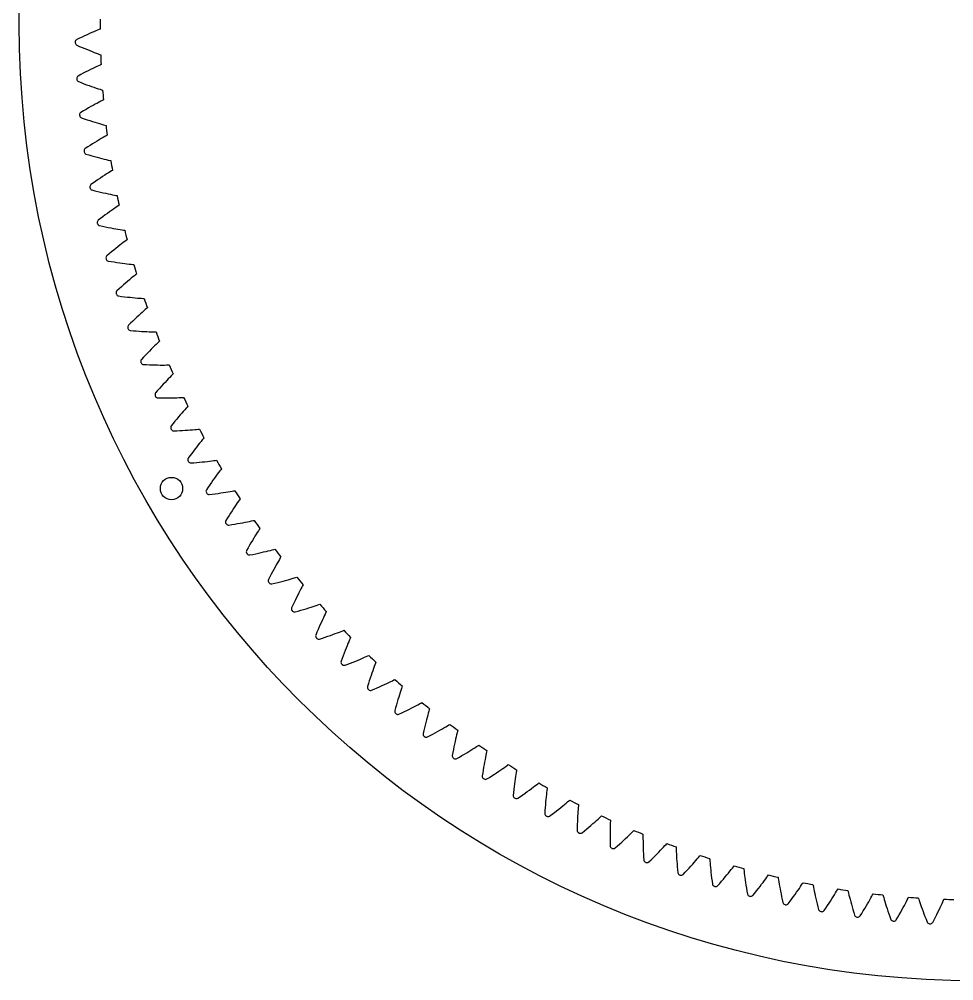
# Model space of a CAD drawing. Header units: millimetres. Extents: x -171 to 171, y -171 to 171.
# Drawn here: x -171.3 to -3.9, y -171.3 to 0.9 of the extents above; entities that cross this region are included whole.
import ezdxf

# ---------------------------------------------------------------- set-up
doc = ezdxf.new("R2010")
doc.units = ezdxf.units.MM

msp = doc.modelspace()

# ---------------------------------------------------------------- linework, layer by layer
at = {"layer": 'holes'}
msp.add_circle((-144.043036, -83.163286), 2, dxfattribs=at)
at = {"layer": 'outer'}
msp.add_circle((0, 0), 171.326572, dxfattribs=at)
at = {"layer": 'output_ring'}
for p, q in [((-158.739397, -1.697648), (-159.163711, -1.888866)), ((-158.335621, -1.519162), (-158.739397, -1.697648)), ((-157.955289, -1.354162), (-158.335621, -1.519162)), ((-157.602509, -1.203842), (-157.955289, -1.354162)), ((-157.283689, -1.070267), (-157.602509, -1.203842)), ((-157.010777, -0.957652), (-157.283689, -1.070267)), ((-156.824094, -0.881542), (-157.010777, -0.957652)), ((-160.540224, -2.534682), (-161.02886, -2.772467)), ((-160.06568, -2.307668), (-160.540224, -2.534682)), ((-159.606378, -2.092319), (-160.06568, -2.307668)), ((-159.163711, -1.888866), (-159.606378, -2.092319)), ((-161.008931, -3.755598), (-160.51106, -3.973386)), ((-160.51106, -3.973386), (-160.027706, -4.180982)), ((-160.027706, -4.180982), (-159.560054, -4.377541)), ((-159.560054, -4.377541), (-159.109506, -4.562887)), ((-159.109506, -4.562887), (-158.677791, -4.736753)), ((-158.677791, -4.736753), (-158.267114, -4.898729)), ((-158.267114, -4.898729), (-157.880407, -5.04818)), ((-157.880407, -5.04818), (-157.521825, -5.18408)), ((-157.521825, -5.18408), (-157.197854, -5.304625)), ((-157.197854, -5.304625), (-156.920603, -5.406087)), ((-156.920603, -5.406087), (-156.730988, -5.47457)), ((-159.390469, -8.558741), (-159.840667, -8.792527)), ((-158.956411, -8.337516), (-159.390469, -8.558741)), ((-158.540195, -8.129259), (-158.956411, -8.337516)), ((-158.143984, -7.934557), (-158.540195, -8.129259)), ((-157.77065, -7.754279), (-158.143984, -7.934557)), ((-157.424252, -7.589786), (-157.77065, -7.754279)), ((-157.111108, -7.4434), (-157.424252, -7.589786)), ((-156.842984, -7.319818), (-157.111108, -7.4434)), ((-156.659538, -7.236204), (-156.842984, -7.319818)), ((-160.305621, -9.038585), (-160.784219, -9.295977)), ((-160.724465, -10.277493), (-160.218176, -10.474925)), ((-159.840667, -8.792527), (-160.305621, -9.038585)), ((-160.218176, -10.474925), (-159.726807, -10.662763)), ((-159.726807, -10.662763), (-159.251573, -10.840208)), ((-159.251573, -10.840208), (-158.793884, -11.007143)), ((-158.793884, -11.007143), (-158.355478, -11.163371)), ((-158.355478, -11.163371), (-157.938574, -11.308571)), ((-157.938574, -11.308571), (-157.546128, -11.442228)), ((-157.546128, -11.442228), (-157.182333, -11.563484)), ((-157.182333, -11.563484), (-156.853743, -11.670801)), ((-156.853743, -11.670801), (-156.572608, -11.760944)), ((-156.572608, -11.760944), (-156.380374, -11.821686)), ((-156.417498, -13.669957), (-156.680393, -13.804304)), ((-156.237591, -13.578978), (-156.417498, -13.669957)), ((-159.353036, -15.262939), (-159.807636, -15.527638)), ((-158.912682, -15.011101), (-159.353036, -15.262939)), ((-158.487946, -14.772467), (-158.912682, -15.011101)), ((-158.080511, -14.547514), (-158.487946, -14.772467)), ((-157.692516, -14.336915), (-158.080511, -14.547514)), ((-157.326795, -14.141655), (-157.692516, -14.336915)), ((-156.987348, -13.96326), (-157.326795, -14.141655)), ((-156.680393, -13.804304), (-156.987348, -13.96326)), ((-159.807636, -15.527638), (-160.27541, -15.804214)), ((-160.175928, -16.782502), (-159.662055, -16.959254)), ((-159.662055, -16.959254), (-159.163477, -17.127024)), ((-159.163477, -17.127024), (-158.681443, -17.285065)), ((-158.681443, -17.285065), (-158.217364, -17.433315)), ((-158.217364, -17.433315), (-157.772987, -17.571647)), ((-157.772987, -17.571647), (-157.350541, -17.699833)), ((-157.350541, -17.699833), (-156.953001, -17.817476)), ((-156.953001, -17.817476), (-156.584591, -17.92389)), ((-156.584591, -17.92389), (-156.251922, -18.017802)), ((-156.251922, -18.017802), (-155.967364, -18.096478)), ((-155.967364, -18.096478), (-155.772827, -18.14938)), ((-156.624453, -20.505797), (-156.98196, -20.715717)), ((-156.292514, -20.313792), (-156.624453, -20.505797)), ((-155.992253, -20.142527), (-156.292514, -20.313792)), ((-155.735018, -19.997637), (-155.992253, -20.142527)), ((-155.558946, -19.899442), (-155.735018, -19.997637)), ((-159.047088, -21.991179), (-159.503269, -22.286485)), ((-158.603588, -21.708275), (-159.047088, -21.991179)), ((-158.173802, -21.438798), (-158.603588, -21.708275)), ((-157.759085, -21.183148), (-158.173802, -21.438798)), ((-157.361102, -20.941868), (-157.759085, -21.183148)), ((-156.98196, -20.715717), (-157.361102, -20.941868)), ((-159.364223, -23.259937), (-158.843609, -23.415719)), ((-158.843609, -23.415719), (-158.338642, -23.563147)), ((-158.338642, -23.563147), (-157.850599, -23.701522)), ((-157.850599, -23.701522), (-157.380893, -23.830844)), ((-157.380893, -23.830844), (-156.931275, -23.951054)), ((-156.931275, -23.951054), (-156.503982, -24.062014)), ((-156.503982, -24.062014), (-156.102001, -24.16345)), ((-156.102001, -24.16345), (-155.729581, -24.254847)), ((-155.729581, -24.254847), (-155.393379, -24.3352)), ((-155.393379, -24.3352), (-155.105867, -24.40228)), ((-155.105867, -24.40228), (-154.909345, -24.447254)), ((-156.383148, -27.301814), (-156.771027, -27.559024)), ((-156.013483, -27.060484), (-156.383148, -27.301814)), ((-155.664777, -26.836248), (-156.013483, -27.060484)), ((-155.340892, -26.630949), (-155.664777, -26.836248)), ((-155.047818, -26.447656), (-155.340892, -26.630949)), ((-154.796666, -26.292461), (-155.047818, -26.447656)), ((-154.624718, -26.187211), (-154.796666, -26.292461)), ((-158.025226, -28.418588), (-158.469065, -28.732139)), ((-157.593555, -28.117943), (-158.025226, -28.418588)), ((-157.175043, -27.831271), (-157.593555, -28.117943)), ((-156.771027, -27.559024), (-157.175043, -27.831271)), ((-158.290684, -29.699156), (-157.764184, -29.833713)), ((-157.764184, -29.833713), (-157.253657, -29.960555)), ((-157.253657, -29.960555), (-156.760407, -30.079038)), ((-156.760407, -30.079038), (-156.285846, -30.189218)), ((-156.285846, -30.189218), (-155.831726, -30.291109)), ((-155.831726, -30.291109), (-155.400287, -30.384662)), ((-155.400287, -30.384662), (-154.994525, -30.469724)), ((-154.994525, -30.469724), (-154.618708, -30.545953)), ((-154.618708, -30.545953), (-154.279526, -30.612616)), ((-154.279526, -30.612616), (-153.989531, -30.667988)), ((-153.989531, -30.667988), (-153.791348, -30.704962)), ((-153.84864, -32.709332), (-154.134045, -32.904351)), ((-153.603984, -32.544086), (-153.84864, -32.709332)), ((-153.436442, -32.431954), (-153.603984, -32.544086)), ((-155.918045, -34.178017), (-156.324596, -34.481415)), ((-155.525394, -33.889621), (-155.918045, -34.178017)), ((-155.148258, -33.616903), (-155.525394, -33.889621)), ((-154.788677, -33.360791), (-155.148258, -33.616903)), ((-154.449344, -33.122608), (-154.788677, -33.360791)), ((-154.134045, -32.904351), (-154.449344, -33.122608)), ((-156.743728, -34.799306), (-157.174496, -35.130586)), ((-156.957072, -36.08958), (-156.425552, -36.202689)), ((-156.324596, -34.481415), (-156.743728, -34.799306)), ((-156.425552, -36.202689), (-155.910304, -36.308737)), ((-155.910304, -36.308737), (-155.412658, -36.407135)), ((-155.412658, -36.407135), (-154.934022, -36.497992)), ((-154.934022, -36.497992), (-154.476146, -36.581395)), ((-154.476146, -36.581395), (-154.04127, -36.657387)), ((-154.04127, -36.657387), (-153.632394, -36.725936)), ((-153.632394, -36.725936), (-153.253796, -36.786872)), ((-153.253796, -36.786872), (-152.912191, -36.839734)), ((-152.912191, -36.839734), (-152.620191, -36.883309)), ((-152.620191, -36.883309), (-152.420673, -36.912221)), ((-153.309553, -39.606286), (-153.65846, -39.876759)), ((-152.980151, -39.354546), (-153.309553, -39.606286)), ((-152.673956, -39.123692), (-152.980151, -39.354546)), ((-152.396689, -38.917267), (-152.673956, -39.123692)), ((-152.15893, -38.742241), (-152.396689, -38.917267)), ((-151.996071, -38.623412), (-152.15893, -38.742241)), ((-155.204702, -41.122849), (-155.62169, -41.471314)), ((-154.798797, -40.788233), (-155.204702, -41.122849)), ((-154.404875, -40.468609), (-154.798797, -40.788233)), ((-154.024234, -40.164537), (-154.404875, -40.468609)), ((-153.65846, -39.876759), (-154.024234, -40.164537)), ((-155.365581, -42.420709), (-154.829914, -42.512185)), ((-154.829914, -42.512185), (-154.310791, -42.597265)), ((-154.310791, -42.597265), (-153.809566, -42.675414)), ((-153.809566, -42.675414), (-153.327642, -42.7468)), ((-153.327642, -42.7468), (-152.866762, -42.811579)), ((-152.866762, -42.811579), (-152.429163, -42.869885)), ((-152.429163, -42.869885), (-152.017846, -42.921807)), ((-152.017846, -42.921807), (-151.637089, -42.96735)), ((-151.637089, -42.96735), (-151.293623, -43.006326)), ((-151.293623, -43.006326), (-151.000097, -43.038031)), ((-151.000097, -43.038031), (-150.79957, -43.058834)), ((-150.30597, -44.751412), (-150.46388, -44.876743)), ((-152.270012, -46.373463), (-152.638018, -46.692711)), ((-151.916201, -46.071099), (-152.270012, -46.373463)), ((-151.578541, -45.786707), (-151.916201, -46.071099)), ((-151.259612, -45.521826), (-151.578541, -45.786707)), ((-150.963024, -45.278752), (-151.259612, -45.521826)), ((-150.69435, -45.06126), (-150.963024, -45.278752)), ((-150.46388, -44.876743), (-150.69435, -45.06126)), ((-153.410674, -47.378827), (-153.813198, -47.743904)), ((-153.018663, -47.028036), (-153.410674, -47.378827)), ((-152.638018, -46.692711), (-153.018663, -47.028036)), ((-153.518825, -48.68214), (-152.979891, -48.751833)), ((-152.979891, -48.751833), (-152.457747, -48.815806)), ((-152.457747, -48.815806), (-151.953766, -48.873578)), ((-151.953766, -48.873578), (-151.469345, -48.925375)), ((-151.469345, -48.925375), (-151.006218, -48.971423)), ((-151.006218, -48.971423), (-150.566616, -49.011947)), ((-150.566616, -49.011947), (-150.153532, -49.047158)), ((-150.153532, -49.047158), (-149.771243, -49.077233)), ((-149.771243, -49.077233), (-149.426479, -49.102258)), ((-149.426479, -49.102258), (-149.131909, -49.122042)), ((-149.131909, -49.122042), (-148.930704, -49.134701)), ((-149.290554, -51.614313), (-149.598487, -51.891902)), ((-149.004061, -51.359419), (-149.290554, -51.614313)), ((-148.744421, -51.131218), (-149.004061, -51.359419)), ((-148.521618, -50.937513), (-148.744421, -51.131218)), ((-148.368917, -50.805885), (-148.521618, -50.937513)), ((-150.98712, -53.190573), (-151.364593, -53.556962)), ((-150.620377, -52.840097), (-150.98712, -53.190573)), ((-150.265611, -52.506198), (-150.620377, -52.840097)), ((-149.924344, -52.189743), (-150.265611, -52.506198)), ((-149.598487, -51.891902), (-149.924344, -52.189743)), ((-151.364593, -53.556962), (-151.751992, -53.938051)), ((-151.419837, -54.863587), (-150.878521, -54.911382)), ((-150.878521, -54.911382), (-150.354214, -54.954142)), ((-150.354214, -54.954142), (-149.848306, -54.991443)), ((-149.848306, -54.991443), (-149.362184, -55.023566)), ((-149.362184, -55.023566), (-148.897571, -55.050808)), ((-148.897571, -55.050808), (-148.456688, -55.073483)), ((-148.456688, -55.073483), (-148.042517, -55.091925)), ((-148.042517, -55.091925), (-147.659323, -55.106483)), ((-147.659323, -55.106483), (-147.313828, -55.117515)), ((-147.313828, -55.117515), (-147.018698, -55.125345)), ((-147.018698, -55.125345), (-146.817146, -55.129839)), ((-146.188094, -56.776884), (-146.335336, -56.914592)), ((-147.686162, -58.22264), (-148.014324, -58.552665)), ((-147.372643, -57.911838), (-147.686162, -58.22264)), ((-147.076213, -57.621998), (-147.372643, -57.911838)), ((-146.800284, -57.355703), (-147.076213, -57.621998)), ((-146.550106, -57.117168), (-146.800284, -57.355703)), ((-146.335336, -56.914592), (-146.550106, -57.117168)), ((-149.06982, -59.647102), (-149.441457, -60.043579)), ((-148.707505, -59.265717), (-149.06982, -59.647102)), ((-148.355267, -58.900666), (-148.707505, -59.265717)), ((-148.014324, -58.552665), (-148.355267, -58.900666)), ((-149.072068, -60.954893), (-148.529259, -60.980712)), ((-148.529259, -60.980712), (-148.00365, -61.002189)), ((-148.00365, -61.002189), (-147.496646, -61.018957)), ((-147.496646, -61.018957), (-147.009621, -61.031353)), ((-147.009621, -61.031353), (-146.544286, -61.039744)), ((-146.544286, -61.039744), (-146.102846, -61.044534)), ((-146.102846, -61.044534), (-145.688268, -61.046176)), ((-145.688268, -61.046176), (-145.304799, -61.045192)), ((-145.304799, -61.045192), (-144.959141, -61.042214)), ((-144.959141, -61.042214), (-144.663936, -61.038077)), ((-144.663936, -61.038077), (-144.462367, -61.0344)), ((-144.620225, -63.53501), (-144.904666, -63.836625)), ((-144.355315, -63.257752), (-144.620225, -63.53501)), ((-144.115009, -63.009274), (-144.355315, -63.257752)), ((-143.908625, -62.798161), (-144.115009, -63.009274)), ((-143.767085, -62.654599), (-143.908625, -62.798161)), ((-146.183565, -65.243488), (-146.530126, -65.639243)), ((-145.846409, -64.864463), (-146.183565, -65.243488)), ((-145.51985, -64.50293), (-145.846409, -64.864463)), ((-145.205331, -64.159877), (-145.51985, -64.50293)), ((-144.904666, -63.836625), (-145.205331, -64.159877)), ((-146.530126, -65.639243), (-146.88539, -66.050454)), ((-146.479373, -66.946051), (-145.935964, -66.94985)), ((-145.935964, -66.94985), (-145.409916, -66.950009)), ((-145.409916, -66.950009), (-144.902649, -66.946217)), ((-144.902649, -66.946217), (-144.415522, -66.938866)), ((-144.415522, -66.938866), (-143.950229, -66.928392)), ((-143.950229, -66.928392), (-143.508958, -66.915288)), ((-143.508958, -66.915288), (-143.094654, -66.900128)), ((-143.094654, -66.900128), (-142.711539, -66.883605)), ((-142.711539, -66.883605), (-142.366286, -66.866621)), ((-142.366286, -66.866621), (-142.071491, -66.850524)), ((-142.071491, -66.850524), (-141.870237, -66.838682)), ((-141.443131, -68.797856), (-141.67317, -69.055869)), ((-141.245472, -68.578553), (-141.443131, -68.797856)), ((-141.109867, -68.429373), (-141.245472, -68.578553)), ((-142.786287, -70.347217), (-143.097927, -70.721687)), ((-142.485929, -69.9917), (-142.786287, -70.347217)), ((-142.19861, -69.656529), (-142.485929, -69.9917)), ((-141.926626, -69.343635), (-142.19861, -69.656529)), ((-141.67317, -69.055869), (-141.926626, -69.343635)), ((-143.749684, -71.523539), (-144.087991, -71.948809)), ((-143.419445, -71.114064), (-143.749684, -71.523539)), ((-143.097927, -70.721687), (-143.419445, -71.114064)), ((-143.646013, -72.827216), (-143.102897, -72.80899)), ((-143.102897, -72.80899), (-142.577274, -72.78783)), ((-142.577274, -72.78783), (-142.070578, -72.763484)), ((-142.070578, -72.763484), (-141.584149, -72.736398)), ((-141.584149, -72.736398), (-141.119663, -72.707076)), ((-141.119663, -72.707076), (-140.679285, -72.676101)), ((-140.679285, -72.676101), (-140.265935, -72.644163)), ((-140.265935, -72.644163), (-139.883805, -72.612128)), ((-139.883805, -72.612128), (-139.539524, -72.581166)), ((-139.539524, -72.581166), (-139.245624, -72.553136)), ((-139.245624, -72.553136), (-139.045015, -72.533147)), ((-139.532423, -75.708527), (-139.818127, -76.075924)), ((-139.258923, -75.361987), (-139.532423, -75.708527)), ((-138.999843, -75.038328), (-139.258923, -75.361987)), ((-138.758257, -74.740527), (-138.999843, -75.038328)), ((-138.538863, -74.473403), (-138.758257, -74.740527)), ((-138.350254, -74.24627), (-138.538863, -74.473403)), ((-138.220805, -74.091717), (-138.350254, -74.24627)), ((-140.733061, -77.290321), (-141.053856, -77.728953)), ((-140.419688, -76.8678), (-140.733061, -77.290321)), ((-140.114335, -76.462715), (-140.419688, -76.8678)), ((-139.818127, -76.075924), (-140.114335, -76.462715)), ((-140.576643, -78.588726), (-140.034711, -78.548505)), ((-140.034711, -78.548505), (-139.510378, -78.506062)), ((-139.510378, -78.506062), (-139.005085, -78.461201)), ((-139.005085, -78.461201), (-138.520153, -78.414425)), ((-138.520153, -78.414425), (-138.057237, -78.366304)), ((-138.057237, -78.366304), (-137.618476, -78.317507)), ((-137.618476, -78.317507), (-137.20676, -78.268844)), ((-137.20676, -78.268844), (-136.826242, -78.221349)), ((-136.826242, -78.221349), (-136.483498, -78.176461)), ((-136.483498, -78.176461), (-136.190976, -78.136543)), ((-136.190976, -78.136543), (-135.991342, -78.108441)), ((-135.844683, -80.609733), (-136.090434, -80.943626)), ((-135.615364, -80.302386), (-135.844683, -80.609733)), ((-135.406976, -80.026591), (-135.615364, -80.302386)), ((-135.227726, -79.792001), (-135.406976, -80.026591)), ((-135.104647, -79.632329), (-135.227726, -79.792001)), ((-137.189221, -82.495242), (-137.485214, -82.930116)), ((-136.900535, -82.078116), (-137.189221, -82.495242)), ((-136.620245, -81.679638), (-136.900535, -82.078116)), ((-136.349666, -81.300965), (-136.620245, -81.679638)), ((-136.090434, -80.943626), (-136.349666, -81.300965)), ((-137.485214, -82.930116), (-137.78797, -83.381388)), ((-137.276306, -84.221116), (-136.736449, -84.158966)), ((-136.736449, -84.158966), (-136.214267, -84.095308)), ((-136.214267, -84.095308), (-135.711207, -84.030007)), ((-135.711207, -84.030007), (-135.228569, -83.963617)), ((-135.228569, -83.963617), (-134.767983, -83.896775)), ((-134.767983, -83.896775), (-134.33156, -83.830237)), ((-134.33156, -83.830237), (-133.922155, -83.764929)), ((-133.922155, -83.764929), (-133.543874, -83.702053)), ((-133.543874, -83.702053), (-133.203231, -83.643311)), ((-133.203231, -83.643311), (-132.912566, -83.591572)), ((-132.912566, -83.591572), (-132.714235, -83.555403)), ((-132.466331, -86.048696), (-132.698349, -86.392274)), ((-132.249655, -85.732309), (-132.466331, -86.048696)), ((-132.052615, -85.448295), (-132.249655, -85.732309)), ((-131.88302, -85.206634), (-132.052615, -85.448295)), ((-131.766513, -85.042105), (-131.88302, -85.206634)), ((-133.461809, -87.558662), (-133.733353, -87.987145)), ((-133.197897, -87.149153), (-133.461809, -87.558662)), ((-132.942886, -86.759825), (-133.197897, -87.149153)), ((-132.698349, -86.392274), (-132.942886, -86.759825)), ((-134.011479, -88.433657), (-134.295698, -88.896827)), ((-133.733353, -87.987145), (-134.011479, -88.433657)), ((-133.21353, -89.631153), (-132.694356, -89.546386)), ((-132.694356, -89.546386), (-132.194355, -89.460752)), ((-132.194355, -89.460752), (-131.714804, -89.374857)), ((-131.714804, -89.374857), (-131.257306, -89.289405)), ((-131.257306, -89.289405), (-130.823938, -89.205235)), ((-130.823938, -89.205235), (-130.417516, -89.12339)), ((-130.417516, -89.12339), (-130.042094, -89.045235)), ((-130.042094, -89.045235), (-129.704111, -88.972737)), ((-129.704111, -88.972737), (-129.415782, -88.909261)), ((-129.415782, -88.909261), (-129.21908, -88.865083)), ((-133.750424, -89.71513), (-133.21353, -89.631153)), ((-128.666661, -91.021373), (-128.870337, -91.346282)), ((-128.481293, -90.729608), (-128.666661, -91.021373)), ((-128.32163, -90.481272), (-128.481293, -90.729608)), ((-128.211886, -90.312157), (-128.32163, -90.481272)), ((-129.803805, -92.89535), (-130.057761, -93.334485)), ((-129.556706, -92.475482), (-129.803805, -92.89535)), ((-129.317681, -92.076139), (-129.556706, -92.475482)), ((-129.08824, -91.69898), (-129.317681, -92.076139)), ((-128.870337, -91.346282), (-129.08824, -91.69898)), ((-130.317563, -93.791901), (-130.582779, -94.266209)), ((-130.057761, -93.334485), (-130.317563, -93.791901)), ((-128.460309, -94.744512), (-127.984633, -94.639254)), ((-127.984633, -94.639254), (-127.530974, -94.535332)), ((-127.530974, -94.535332), (-127.101373, -94.433669)), ((-127.101373, -94.433669), (-126.698601, -94.33542)), ((-126.698601, -94.33542), (-126.326655, -94.242115)), ((-126.326655, -94.242115), (-125.991888, -94.15598)), ((-125.991888, -94.15598), (-125.706368, -94.080871)), ((-125.706368, -94.080871), (-125.511617, -94.028759)), ((-130.004791, -95.061742), (-129.471741, -94.956076)), ((-129.471741, -94.956076), (-128.956429, -94.850339)), ((-128.956429, -94.850339), (-128.460309, -94.744512)), ((-124.872268, -96.16089), (-125.062609, -96.493786)), ((-124.698876, -95.861853), (-124.872268, -96.16089)), ((-124.549408, -95.60725), (-124.698876, -95.861853)), ((-124.446608, -95.433827), (-124.549408, -95.60725)), ((-125.932533, -98.079411), (-126.168485, -98.528477)), ((-125.702653, -97.649874), (-125.932533, -98.079411)), ((-125.480008, -97.241173), (-125.702653, -97.649874)), ((-125.26604, -96.855025), (-125.480008, -97.241173)), ((-125.062609, -96.493786), (-125.26604, -96.855025)), ((-126.409537, -98.996046), (-126.655313, -99.480712)), ((-126.168485, -98.528477), (-126.409537, -98.996046)), ((-125.006626, -99.998454), (-124.515203, -99.872608)), ((-124.515203, -99.872608), (-124.044183, -99.748159)), ((-124.044183, -99.748159), (-123.595108, -99.625937)), ((-123.595108, -99.625937), (-123.16998, -99.506948)), ((-123.16998, -99.506948), (-122.771521, -99.392458)), ((-122.771521, -99.392458), (-122.403662, -99.284156)), ((-122.403662, -99.284156), (-122.07266, -99.184525)), ((-122.07266, -99.184525), (-121.790419, -99.097907)), ((-121.790419, -99.097907), (-121.59794, -99.037945)), ((-126.04556, -100.252168), (-125.51723, -100.124987)), ((-125.51723, -100.124987), (-125.006626, -99.998454)), ((-121.049404, -101.482751), (-121.238028, -101.851938)), ((-120.87271, -101.142415), (-121.049404, -101.482751)), ((-120.711579, -100.836596), (-120.87271, -101.142415)), ((-120.572551, -100.576146), (-120.711579, -100.836596)), ((-120.476864, -100.398699), (-120.572551, -100.576146)), ((-121.854355, -103.102327), (-122.071914, -103.560587)), ((-121.642071, -102.663827), (-121.854355, -103.102327)), ((-121.436172, -102.246439), (-121.642071, -102.663827)), ((-121.238028, -101.851938), (-121.436172, -102.246439)), ((-122.293819, -104.037541), (-122.519752, -104.531769)), ((-122.071914, -103.560587), (-122.293819, -104.037541)), ((-121.356495, -105.129393), (-120.851438, -104.982271)), ((-120.851438, -104.982271), (-120.365519, -104.836614)), ((-120.365519, -104.836614), (-119.899929, -104.693178)), ((-119.899929, -104.693178), (-119.456176, -104.552858)), ((-119.456176, -104.552858), (-119.036219, -104.416738)), ((-119.036219, -104.416738), (-118.642727, -104.286194)), ((-118.642727, -104.286194), (-118.279559, -104.163073)), ((-118.279559, -104.163073), (-117.952867, -104.05011)), ((-117.952867, -104.05011), (-117.674368, -103.952126)), ((-117.674368, -103.952126), (-117.484477, -103.884412)), ((-121.879236, -105.277881), (-121.356495, -105.129393)), ((-117.010823, -106.681508), (-117.192816, -107.083715)), ((-116.837315, -106.30498), (-117.010823, -106.681508)), ((-116.674558, -105.957763), (-116.837315, -106.30498)), ((-116.525953, -105.645666), (-116.674558, -105.957763)), ((-116.397595, -105.379795), (-116.525953, -105.645666)), ((-116.309177, -105.198616), (-116.397595, -105.379795)), ((-117.774779, -108.422547), (-117.977174, -108.908102)), ((-117.57597, -107.955847), (-117.774779, -108.422547)), ((-117.381631, -107.509104), (-117.57597, -107.955847)), ((-117.192816, -107.083715), (-117.381631, -107.509104)), ((-117.977174, -108.908102), (-118.182892, -109.41108)), ((-117.512666, -110.130622), (-116.996371, -109.961072)), ((-116.996371, -109.961072), (-116.497692, -109.793603)), ((-116.497692, -109.793603), (-116.018074, -109.628373)), ((-116.018074, -109.628373), (-115.55868, -109.466187)), ((-115.55868, -109.466187), (-115.120978, -109.307999)), ((-115.120978, -109.307999), (-114.706883, -109.154972)), ((-114.706883, -109.154972), (-114.319004, -109.008588)), ((-114.319004, -109.008588), (-113.961124, -108.870851)), ((-113.961124, -108.870851), (-113.639278, -108.744741)), ((-113.639278, -108.744741), (-113.364979, -108.635551)), ((-113.364979, -108.635551), (-113.177988, -108.560198)), ((-112.031397, -110.010306), (-112.148875, -110.28116)), ((-111.950395, -109.825692), (-112.031397, -110.010306)), ((-112.756913, -111.745053), (-112.928333, -112.177744)), ((-112.591369, -111.3358), (-112.756913, -111.745053)), ((-112.433262, -110.952551), (-112.591369, -111.3358)), ((-112.28471, -110.599023), (-112.433262, -110.952551)), ((-112.148875, -110.28116), (-112.28471, -110.599023)), ((-113.466692, -113.599727), (-113.651857, -114.110629)), ((-113.284141, -113.106369), (-113.466692, -113.599727)), ((-113.104409, -112.631996), (-113.284141, -113.106369)), ((-112.928333, -112.177744), (-113.104409, -112.631996)), ((-110.189083, -113.713864), (-109.807455, -113.551881)), ((-109.807455, -113.551881), (-109.455451, -113.399754)), ((-109.455451, -113.399754), (-109.13898, -113.260705)), ((-109.13898, -113.260705), (-108.869331, -113.140488)), ((-108.869331, -113.140488), (-108.685548, -113.057619)), ((-112.953022, -114.802418), (-112.444023, -114.612084)), ((-112.444023, -114.612084), (-111.95254, -114.424544)), ((-111.95254, -114.424544), (-111.480012, -114.240013)), ((-111.480012, -114.240013), (-111.027568, -114.059343)), ((-111.027568, -114.059343), (-110.596636, -113.883547)), ((-110.596636, -113.883547), (-110.189083, -113.713864)), ((-107.710379, -115.058569), (-107.844482, -115.417826)), ((-107.587537, -114.735462), (-107.710379, -115.058569)), ((-107.481132, -114.46007), (-107.587537, -114.735462)), ((-107.407678, -114.272325), (-107.481132, -114.46007)), ((-108.289495, -116.662076), (-108.447017, -117.12309)), ((-108.13575, -116.222793), (-108.289495, -116.662076)), ((-107.986927, -115.807169), (-108.13575, -116.222793)), ((-107.844482, -115.417826), (-107.986927, -115.807169)), ((-108.769784, -118.104708), (-108.934093, -118.622695)), ((-108.607377, -117.604358), (-108.769784, -118.104708)), ((-108.447017, -117.12309), (-108.607377, -117.604358)), ((-107.22345, -118.867485), (-106.758789, -118.663957)), ((-106.758789, -118.663957), (-106.314038, -118.4651)), ((-106.314038, -118.4651), (-105.890585, -118.271984)), ((-105.890585, -118.271984), (-105.490242, -118.085924)), ((-105.490242, -118.085924), (-105.115493, -117.908609)), ((-105.115493, -117.908609), (-104.769943, -117.742342)), ((-104.769943, -117.742342), (-104.459367, -117.590582)), ((-104.459367, -117.590582), (-104.194811, -117.459536)), ((-104.194811, -117.459536), (-104.014537, -117.369287)), ((-102.754276, -118.721776), (-102.849433, -119.001254)), ((-102.688491, -118.531209), (-102.754276, -118.721776)), ((-108.207797, -119.285595), (-107.706929, -119.07479)), ((-107.706929, -119.07479), (-107.22345, -118.867485)), ((-103.336921, -120.50958), (-103.472737, -120.954733)), ((-103.205064, -120.088266), (-103.336921, -120.50958)), ((-103.078514, -119.693471), (-103.205064, -120.088266)), ((-102.95908, -119.329074), (-103.078514, -119.693471)), ((-102.849433, -119.001254), (-102.95908, -119.329074)), ((-103.752172, -121.909123), (-103.894168, -122.415644)), ((-103.611447, -121.421752), (-103.752172, -121.909123)), ((-103.472737, -120.954733), (-103.611447, -121.421752)), ((-101.010555, -122.466101), (-100.618082, -122.26397)), ((-100.618082, -122.26397), (-100.250826, -122.071614)), ((-100.250826, -122.071614), (-99.912298, -121.89148)), ((-99.912298, -121.89148), (-99.608128, -121.727258)), ((-99.608128, -121.727258), (-99.3491, -121.585598)), ((-99.3491, -121.585598), (-99.172631, -121.488118)), ((-103.894168, -122.415644), (-104.037351, -122.939863)), ((-103.284787, -123.572785), (-102.792873, -123.341856)), ((-102.792873, -123.341856), (-102.318193, -123.115128)), ((-102.318193, -123.115128), (-101.862161, -122.892936)), ((-101.862161, -122.892936), (-101.425835, -122.676219)), ((-101.425835, -122.676219), (-101.010555, -122.466101)), ((-98.143188, -123.772459), (-98.253635, -124.172058)), ((-98.03862, -123.403522), (-98.143188, -123.772459)), ((-97.942348, -123.071527), (-98.03862, -123.403522)), ((-97.858595, -122.788422), (-97.942348, -123.071527)), ((-97.800586, -122.595346), (-97.858595, -122.788422)), ((-98.605643, -125.520918), (-98.726502, -126.013591)), ((-98.485974, -125.048661), (-98.605643, -125.520918)), ((-98.368309, -124.59837), (-98.485974, -125.048661)), ((-98.253635, -124.172058), (-98.368309, -124.59837)), ((-94.890497, -125.84035), (-94.593232, -125.663936)), ((-94.593232, -125.663936), (-94.340158, -125.511896)), ((-94.340158, -125.511896), (-94.167785, -125.407344)), ((-98.847855, -126.525451), (-98.969675, -127.055042)), ((-98.726502, -126.013591), (-98.847855, -126.525451)), ((-98.19208, -127.656946), (-97.709929, -127.406271)), ((-97.709929, -127.406271), (-97.244827, -127.160493)), ((-97.244827, -127.160493), (-96.798174, -126.920003)), ((-96.798174, -126.920003), (-96.370989, -126.685781)), ((-96.370989, -126.685781), (-95.964565, -126.459006)), ((-95.964565, -126.459006), (-95.580606, -126.241136)), ((-95.580606, -126.241136), (-95.221447, -126.034055)), ((-95.221447, -126.034055), (-94.890497, -125.84035)), ((-92.957082, -127.275218), (-93.046613, -127.64809)), ((-92.874343, -126.939595), (-92.957082, -127.275218)), ((-92.802132, -126.653328), (-92.874343, -126.939595)), ((-92.751996, -126.458059), (-92.802132, -126.653328)), ((-93.337398, -128.937135), (-93.437831, -129.413853)), ((-93.238079, -128.482445), (-93.337398, -128.937135)), ((-93.140775, -128.051837), (-93.238079, -128.482445)), ((-93.046613, -127.64809), (-93.140775, -128.051837)), ((-89.176215, -129.231977), (-89.008221, -129.120526)), ((-93.639134, -130.427377), (-93.739393, -130.96147)), ((-93.538625, -129.91102), (-93.639134, -130.427377)), ((-93.437831, -129.413853), (-93.538625, -129.91102)), ((-92.011688, -130.996934), (-91.575148, -130.73854)), ((-91.575148, -130.73854), (-91.157806, -130.487199)), ((-91.157806, -130.487199), (-90.760906, -130.24414)), ((-90.760906, -130.24414), (-90.386092, -130.010889)), ((-90.386092, -130.010889), (-90.03562, -129.789422)), ((-90.03562, -129.789422), (-89.712792, -129.582464)), ((-89.712792, -129.582464), (-89.42292, -129.394149)), ((-89.42292, -129.394149), (-89.176215, -129.231977)), ((-87.653747, -130.5991), (-87.722816, -130.937801)), ((-87.593196, -130.310143), (-87.653747, -130.5991)), ((-87.551014, -130.113003), (-87.593196, -130.310143)), ((-92.938043, -131.531367), (-92.466447, -131.261358)), ((-92.466447, -131.261358), (-92.011688, -130.996934)), ((-87.954658, -132.155424), (-88.03547, -132.613765)), ((-87.874885, -131.721226), (-87.954658, -132.155424)), ((-87.797162, -131.313995), (-87.874885, -131.721226)), ((-87.722816, -130.937801), (-87.797162, -131.313995)), ((-88.276565, -134.115011), (-88.355096, -134.652729)), ((-88.197063, -133.595005), (-88.276565, -134.115011)), ((-88.116501, -133.094162), (-88.197063, -133.595005)), ((-88.03547, -132.613765), (-88.116501, -133.094162)), ((-86.201664, -134.342275), (-85.79485, -134.074227)), ((-85.79485, -134.074227), (-85.408127, -133.815283)), ((-85.408127, -133.815283), (-85.043073, -133.567034)), ((-85.043073, -133.567034), (-84.701864, -133.331546)), ((-84.701864, -133.331546), (-84.387689, -133.111675)), ((-84.387689, -133.111675), (-84.105687, -132.911767)), ((-84.105687, -132.911767), (-83.865756, -132.739731)), ((-83.865756, -132.739731), (-83.702417, -132.621563)), ((-82.289135, -134.044032), (-82.344422, -134.385253)), ((-82.240345, -133.752858), (-82.289135, -134.044032)), ((-82.206186, -133.55417), (-82.240345, -133.752858)), ((-87.53131, -135.189682), (-87.071044, -134.900784)), ((-87.071044, -134.900784), (-86.627374, -134.618147)), ((-86.627374, -134.618147), (-86.201664, -134.342275)), ((-82.526729, -135.611272), (-82.588899, -136.072512)), ((-82.464617, -135.174198), (-82.526729, -135.611272)), ((-82.403461, -134.764151), (-82.464617, -135.174198)), ((-82.344422, -134.385253), (-82.403461, -134.764151)), ((-78.650268, -136.211012), (-78.417506, -136.029394)), ((-78.417506, -136.029394), (-78.25909, -135.904703)), ((-82.768957, -137.582295), (-82.825633, -138.122753)), ((-82.710595, -137.059494), (-82.768957, -137.582295)), ((-82.650395, -136.555798), (-82.710595, -137.059494)), ((-82.588899, -136.072512), (-82.650395, -136.555798)), ((-81.100731, -138.018183), (-80.686551, -137.725285)), ((-80.686551, -137.725285), (-80.290934, -137.440971)), ((-80.290934, -137.440971), (-79.915023, -137.166568)), ((-79.915023, -137.166568), (-79.560329, -136.903728)), ((-79.560329, -136.903728), (-79.228944, -136.654606)), ((-79.228944, -136.654606), (-78.923937, -136.422184)), ((-78.923937, -136.422184), (-78.650268, -136.211012)), ((-76.830736, -137.611911), (-76.874372, -137.992891)), ((-76.789323, -137.26873), (-76.830736, -137.611911)), ((-76.752372, -136.975818), (-76.789323, -137.26873)), ((-76.726294, -136.775909), (-76.752372, -136.975818)), ((-81.980763, -138.625881), (-81.532583, -138.318567)), ((-81.532583, -138.318567), (-81.100731, -138.018183)), ((-77.006635, -139.307691), (-77.048495, -139.793072)), ((-76.963208, -138.844311), (-77.006635, -139.307691)), ((-76.91886, -138.405079), (-76.963208, -138.844311)), ((-76.874372, -137.992891), (-76.91886, -138.405079)), ((-73.330513, -139.508552), (-73.065627, -139.286462)), ((-73.065627, -139.286462), (-72.840417, -139.095561)), ((-72.840417, -139.095561), (-72.687183, -138.964553)), ((-77.125361, -140.823531), (-77.160088, -141.365842)), ((-77.088233, -140.298794), (-77.125361, -140.823531)), ((-77.048495, -139.793072), (-77.088233, -140.298794)), ((-75.860164, -141.509094), (-75.44084, -141.191455)), ((-75.44084, -141.191455), (-75.038871, -140.882013)), ((-75.038871, -140.882013), (-74.655101, -140.5819)), ((-74.655101, -140.5819), (-74.290618, -140.292488)), ((-74.290618, -140.292488), (-73.946868, -140.01549)), ((-73.946868, -140.01549), (-73.62585, -139.753144)), ((-73.62585, -139.753144), (-73.330513, -139.508552)), ((-71.218978, -140.994908), (-71.246725, -141.40856)), ((-71.190817, -140.612473), (-71.218978, -140.994908)), ((-71.163346, -140.267896), (-71.190817, -140.612473)), ((-71.138296, -139.973727), (-71.163346, -140.267896)), ((-71.120341, -139.772925), (-71.138296, -139.973727)), ((-76.295522, -141.834318), (-75.860164, -141.509094)), ((-71.320005, -142.800667), (-71.339215, -143.307584)), ((-71.29785, -142.313989), (-71.320005, -142.800667)), ((-71.273237, -141.849229), (-71.29785, -142.313989)), ((-71.246725, -141.40856), (-71.273237, -141.849229)), ((-68.544154, -143.187908), (-68.211912, -142.897207)), ((-68.211912, -142.897207), (-67.90179, -142.622067)), ((-67.90179, -142.622067), (-67.616607, -142.365707)), ((-67.616607, -142.365707), (-67.360939, -142.133065)), ((-67.360939, -142.133065), (-67.14365, -141.933194)), ((-67.14365, -141.933194), (-66.995852, -141.796084)), ((-65.40734, -142.741659), (-65.420448, -143.036601)), ((-65.397537, -142.540295), (-65.40734, -142.741659)), ((-71.355047, -143.833394), (-71.367768, -144.376667)), ((-71.339215, -143.307584), (-71.355047, -143.833394)), ((-70.484928, -144.809721), (-70.063107, -144.467121)), ((-70.063107, -144.467121), (-69.657, -144.13275)), ((-69.657, -144.13275), (-69.267901, -143.807272)), ((-69.267901, -143.807272), (-68.896609, -143.491853)), ((-68.896609, -143.491853), (-68.544154, -143.187908)), ((-65.466164, -144.62109), (-65.471922, -145.086464)), ((-65.457533, -144.179708), (-65.466164, -144.62109)), ((-65.446572, -143.765271), (-65.457533, -144.179708)), ((-65.433932, -143.382009), (-65.446572, -143.765271)), ((-65.420448, -143.036601), (-65.433932, -143.382009)), ((-61.545577, -144.746144), (-61.336567, -144.537631)), ((-61.336567, -144.537631), (-61.194447, -144.394644)), ((-65.471922, -145.086464), (-65.474336, -145.573641)), ((-65.474336, -145.573641), (-65.472987, -146.08092)), ((-65.472987, -146.08092), (-65.467498, -146.60694)), ((-63.383125, -146.496256), (-63.02492, -146.16605)), ((-63.02492, -146.16605), (-62.685073, -145.848071)), ((-62.685073, -145.848071), (-62.364884, -145.544145)), ((-62.364884, -145.544145), (-62.066167, -145.256662)), ((-62.066167, -145.256662), (-61.791608, -144.988956)), ((-61.791608, -144.988956), (-61.545577, -144.746144)), ((-59.568919, -145.275067), (-59.570064, -145.570299)), ((-59.570064, -145.570299), (-59.569539, -145.915969)), ((-59.569539, -145.915969), (-59.566636, -146.299429)), ((-59.567285, -145.073471), (-59.568919, -145.275067)), ((-59.566636, -146.299429), (-59.560793, -146.713969)), ((-65.467498, -146.60694), (-65.458192, -147.150282)), ((-64.558527, -147.547203), (-64.150937, -147.18779)), ((-64.150937, -147.18779), (-63.758714, -146.837236)), ((-63.758714, -146.837236), (-63.383125, -146.496256)), ((-59.560793, -146.713969), (-59.55153, -147.155338)), ((-59.55153, -147.155338), (-59.538424, -147.620564)), ((-59.538424, -147.620564), (-59.521093, -148.107438)), ((-56.722999, -148.268606), (-56.41539, -147.951953)), ((-56.41539, -147.951953), (-56.128569, -147.652601)), ((-56.128569, -147.652601), (-55.865085, -147.373988)), ((-55.865085, -147.373988), (-55.629096, -147.121406)), ((-55.629096, -147.121406), (-55.428708, -146.904594)), ((-55.428708, -146.904594), (-55.292499, -146.755964)), ((-53.639164, -147.368292), (-53.632627, -147.569789)), ((-53.632627, -147.569789), (-53.621807, -147.864824)), ((-53.621807, -147.864824), (-53.607274, -148.210189)), ((-59.521093, -148.107438), (-59.499188, -148.614246)), ((-59.499188, -148.614246), (-59.472385, -149.139611)), ((-59.472385, -149.139611), (-59.441067, -149.682129)), ((-58.526056, -150.042264), (-58.133366, -149.666629)), ((-58.133366, -149.666629), (-57.755672, -149.300468)), ((-57.755672, -149.300468), (-57.39421, -148.944548)), ((-57.39421, -148.944548), (-57.049681, -148.600096)), ((-57.049681, -148.600096), (-56.722999, -148.268606)), ((-53.607274, -148.210189), (-53.588834, -148.593216)), ((-53.588834, -148.593216), (-53.566196, -149.007179)), ((-53.566196, -149.007179), (-53.539053, -149.44781)), ((-53.539053, -149.44781), (-53.507104, -149.912123)), ((-50.373207, -150.116677), (-50.098753, -149.805948)), ((-50.098753, -149.805948), (-49.846775, -149.516885)), ((-49.846775, -149.516885), (-49.621217, -149.254947)), ((-49.621217, -149.254947), (-49.42978, -149.030192)), ((-49.42978, -149.030192), (-49.299706, -148.876165)), ((-47.622914, -149.420988), (-47.608217, -149.622054)), ((-47.608217, -149.622054), (-47.585449, -149.916408)), ((-53.507104, -149.912123), (-53.470057, -150.397895)), ((-53.470057, -150.397895), (-53.427631, -150.903398)), ((-53.427631, -150.903398), (-53.37956, -151.427246)), ((-53.37956, -151.427246), (-53.326282, -151.968049)), ((-52.020283, -151.899566), (-51.657738, -151.5184)), ((-51.657738, -151.5184), (-51.310997, -151.148124)), ((-51.310997, -151.148124), (-50.98071, -150.789993)), ((-50.98071, -150.789993), (-50.667731, -150.445536)), ((-50.667731, -150.445536), (-50.373207, -150.116677)), ((-47.585449, -149.916408), (-47.556932, -150.260901)), ((-47.556932, -150.260901), (-47.522984, -150.642866)), ((-47.522984, -150.642866), (-47.483589, -151.055571)), ((-47.483589, -151.055571), (-47.438612, -151.49474)), ((-47.438612, -151.49474), (-47.387873, -151.957376)), ((-43.986624, -151.713163), (-43.746568, -151.414127)), ((-43.746568, -151.414127), (-43.53181, -151.143263)), ((-43.53181, -151.143263), (-43.349638, -150.910934)), ((-43.349638, -150.910934), (-43.225914, -150.751763)), ((-41.52842, -151.228185), (-41.505587, -151.42849)), ((-41.505587, -151.42849), (-41.470908, -151.72168)), ((-52.397428, -152.290807), (-52.020283, -151.899566)), ((-47.387873, -151.957376), (-47.331169, -152.441248)), ((-47.331169, -152.441248), (-47.268293, -152.944617)), ((-47.268293, -152.944617), (-47.199032, -153.466086)), ((-45.474931, -153.487387), (-45.14348, -153.103363)), ((-45.14348, -153.103363), (-44.827978, -152.732142)), ((-44.827978, -152.732142), (-44.529215, -152.375284)), ((-44.529215, -152.375284), (-44.24826, -152.03476)), ((-44.24826, -152.03476), (-43.986624, -151.713163)), ((-41.470908, -151.72168), (-41.428454, -152.064734)), ((-41.428454, -152.064734), (-41.379055, -152.445009)), ((-41.379055, -152.445009), (-41.322967, -152.855779)), ((-41.322967, -152.855779), (-41.260229, -153.292764)), ((-37.802225, -153.371114), (-37.574485, -153.062595)), ((-37.574485, -153.062595), (-37.370881, -152.78325)), ((-37.370881, -152.78325), (-37.198274, -152.543731)), ((-37.198274, -152.543731), (-37.081101, -152.379675)), ((-35.365695, -152.786914), (-35.334763, -152.98613)), ((-35.334763, -152.98613), (-35.288231, -153.277673)), ((-47.199032, -153.466086), (-47.123881, -154.004286)), ((-46.18271, -154.289137), (-45.821731, -153.882933)), ((-45.821731, -153.882933), (-45.474931, -153.487387)), ((-41.260229, -153.292764), (-41.190783, -153.752964)), ((-41.190783, -153.752964), (-41.114517, -154.234141)), ((-41.114517, -154.234141), (-41.031293, -154.734548)), ((-41.031293, -154.734548), (-40.940956, -155.252782)), ((-39.217408, -155.204195), (-38.901792, -154.807055)), ((-38.901792, -154.807055), (-38.601593, -154.423352)), ((-38.601593, -154.423352), (-38.317537, -154.05468)), ((-38.317537, -154.05468), (-38.050613, -153.70305)), ((-38.050613, -153.70305), (-37.802225, -153.371114)), ((-35.288231, -153.277673), (-35.231909, -153.618725)), ((-35.231909, -153.618725), (-35.16714, -153.996686)), ((-35.16714, -153.996686), (-35.094451, -154.404845)), ((-35.094451, -154.404845), (-35.014056, -154.838929)), ((-35.014056, -154.838929), (-34.926017, -155.295937)), ((-31.79045, -155.118806), (-31.555718, -154.777077)), ((-31.555718, -154.777077), (-31.340668, -154.459582)), ((-31.340668, -154.459582), (-31.148551, -154.172216)), ((-31.148551, -154.172216), (-30.985793, -153.925898)), ((-30.985793, -153.925898), (-30.875365, -153.757229)), ((-29.144864, -154.094615), (-29.105884, -154.292413)), ((-29.105884, -154.292413), (-29.047575, -154.581832)), ((-29.047575, -154.581832), (-28.977479, -154.920321)), ((-28.977479, -154.920321), (-28.897445, -155.295346)), ((-24.722402, -155.055165), (-24.6189, -154.882159)), ((-40.940956, -155.252782), (-40.844056, -155.787495)), ((-39.892114, -156.033969), (-39.547893, -155.613471)), ((-39.547893, -155.613471), (-39.217408, -155.204195)), ((-34.926017, -155.295937), (-34.830314, -155.773627)), ((-34.830314, -155.773627), (-34.726878, -156.270251)), ((-34.726878, -156.270251), (-34.615614, -156.784398)), ((-33.209079, -157.088336), (-32.895451, -156.666003)), ((-32.895451, -156.666003), (-32.596189, -156.256399)), ((-32.596189, -156.256399), (-32.311787, -155.860845)), ((-32.311787, -155.860845), (-32.042905, -155.480965)), ((-32.042905, -155.480965), (-31.79045, -155.118806)), ((-28.897445, -155.295346), (-28.808275, -155.700225)), ((-28.808275, -155.700225), (-28.710355, -156.130694)), ((-28.710355, -156.130694), (-28.603868, -156.583759)), ((-28.603868, -156.583759), (-28.488884, -157.057178)), ((-25.968892, -157.04226), (-25.715625, -156.651795)), ((-25.715625, -156.651795), (-25.478055, -156.279703)), ((-25.478055, -156.279703), (-25.257364, -155.928742)), ((-25.257364, -155.928742), (-25.055357, -155.602793)), ((-25.055357, -155.602793), (-24.875044, -155.307877)), ((-24.875044, -155.307877), (-24.722402, -155.055165)), ((-22.876148, -155.149139), (-22.829184, -155.345195)), ((-22.829184, -155.345195), (-22.759195, -155.632013)), ((-22.759195, -155.632013), (-22.675438, -155.967383)), ((-22.675438, -155.967383), (-22.580272, -156.338857)), ((-22.580272, -156.338857), (-22.474768, -156.739789)), ((-18.917513, -156.824216), (-18.728881, -156.490348)), ((-18.728881, -156.490348), (-18.560668, -156.188367)), ((-18.560668, -156.188367), (-18.418392, -155.929677)), ((-18.418392, -155.929677), (-18.321986, -155.752619)), ((-16.569847, -155.948753), (-16.514976, -156.142745)), ((-16.514976, -156.142745), (-16.433421, -156.426491)), ((-16.433421, -156.426491), (-16.336142, -156.758191)), ((-12.215796, -156.81224), (-12.084121, -156.547997)), ((-12.084121, -156.547997), (-11.99497, -156.367178)), ((-10.236321, -156.492144), (-10.173634, -156.683753)), ((-10.173634, -156.683753), (-10.080647, -156.963961)), ((-34.615614, -156.784398), (-34.497125, -157.314744)), ((-33.535976, -157.522439), (-33.209079, -157.088336)), ((-28.488884, -157.057178), (-28.365408, -157.549202)), ((-28.365408, -157.549202), (-28.233399, -158.058417)), ((-28.233399, -158.058417), (-28.093514, -158.583526)), ((-27.124739, -158.752099), (-26.815702, -158.305105)), ((-26.815702, -158.305105), (-26.519447, -157.87041)), ((-26.519447, -157.87041), (-26.23703, -157.449014)), ((-26.23703, -157.449014), (-25.968892, -157.04226)), ((-22.474768, -156.739789), (-22.359483, -157.165937)), ((-22.359483, -157.165937), (-22.234722, -157.614313)), ((-22.234722, -157.614313), (-22.100648, -158.082684)), ((-22.100648, -158.082684), (-21.957333, -158.5693)), ((-20.099872, -158.815435), (-19.834764, -158.38294)), ((-19.834764, -158.38294), (-19.58333, -157.965654)), ((-19.58333, -157.965654), (-19.346095, -157.565246)), ((-19.346095, -157.565246), (-19.123799, -157.183832)), ((-19.123799, -157.183832), (-18.917513, -156.824216)), ((-16.336142, -156.758191), (-16.226, -157.125504)), ((-16.226, -157.125504), (-16.104334, -157.521831)), ((-16.104334, -157.521831), (-15.971874, -157.942956)), ((-15.971874, -157.942956), (-15.829045, -158.385909)), ((-15.829045, -158.385909), (-15.6761, -158.848461)), ((-13.165593, -158.629511), (-12.94478, -158.219818)), ((-12.94478, -158.219818), (-12.738123, -157.829709)), ((-12.738123, -157.829709), (-12.54658, -157.462028)), ((-12.54658, -157.462028), (-12.371634, -157.12079)), ((-12.371634, -157.12079), (-12.215796, -156.81224)), ((-10.080647, -156.963961), (-9.970005, -157.291446)), ((-9.970005, -157.291446), (-9.845069, -157.653993)), ((-9.845069, -157.653993), (-9.707441, -158.045064)), ((-9.707441, -158.045064), (-9.558023, -158.460476)), ((-6.522196, -158.614435), (-6.331519, -158.216272)), ((-6.331519, -158.216272), (-6.155033, -157.841131)), ((-6.155033, -157.841131), (-5.994059, -157.493083)), ((-5.994059, -157.493083), (-5.850854, -157.178471)), ((-5.850854, -157.178471), (-5.729996, -156.909109)), ((-5.729996, -156.909109), (-5.648246, -156.724825)), ((-21.957333, -158.5693), (-21.804797, -159.072747)), ((-21.804797, -159.072747), (-21.643746, -159.591756)), ((-20.668935, -159.72093), (-20.378267, -159.261779)), ((-20.378267, -159.261779), (-20.099872, -158.815435)), ((-15.6761, -158.848461), (-15.513183, -159.328869)), ((-15.513183, -159.328869), (-15.340369, -159.825721)), ((-15.340369, -159.825721), (-15.158418, -160.337777)), ((-14.179172, -160.42734), (-13.907351, -159.956787)), ((-13.907351, -159.956787), (-13.647272, -159.499528)), ((-13.647272, -159.499528), (-13.39991, -159.056644)), ((-13.39991, -159.056644), (-13.165593, -158.629511)), ((-9.558023, -158.460476), (-9.397361, -158.897276)), ((-9.397361, -158.897276), (-9.225796, -159.35325)), ((-9.225796, -159.35325), (-9.043544, -159.826661)), ((-9.043544, -159.826661), (-8.850737, -160.316102)), ((-7.413584, -160.388986), (-7.17225, -159.921563)), ((-7.17225, -159.921563), (-6.943039, -159.469019)), ((-6.943039, -159.469019), (-6.726224, -159.032741)), ((-6.726224, -159.032741), (-6.522196, -158.614435)), ((-8.850737, -160.316102), (-8.648184, -160.820363)), ((-7.666113, -160.870168), (-7.413584, -160.388986))]:
    msp.add_line(p, q, dxfattribs=at)
for centre, radius, start, end in [((0, 0), 156.826572, 179.677932, 180.322068), ((-160.814696, -3.202041), 0.48, 116.498543, 181.140687), ((0, 0), 161.326572, 181.140687, 181.181894), ((-160.812352, -3.317698), 0.48, 181.181894, 245.824038), ((0, 0), 156.826572, 182.000512, 182.644649), ((-160.552823, -9.716519), 0.48, 118.821124, 183.463268), ((0, 0), 161.326572, 183.463268, 183.504474), ((-160.545793, -9.831986), 0.48, 183.504474, 248.146618), ((0, 0), 156.826572, 184.323093, 184.96723), ((-160.027161, -16.215033), 0.48, 121.143704, 185.785848), ((0, 0), 161.326572, 185.785848, 185.827055), ((-160.015458, -16.33012), 0.48, 185.827055, 250.469199), ((0, 0), 156.826572, 186.645674, 187.28981), ((-159.238575, -22.686906), 0.48, 123.466285, 188.108429), ((0, 0), 161.326572, 188.108429, 188.149636), ((-159.222218, -22.801424), 0.48, 188.149636, 252.79178), ((0, 0), 156.826572, 188.968254, 189.612391), ((-158.188361, -29.121504), 0.48, 125.788866, 190.431009), ((0, 0), 161.326572, 190.431009, 190.472216), ((-158.167376, -29.235265), 0.48, 190.472216, 255.11436), ((0, 0), 156.826572, 191.290835, 191.934972), ((-156.878244, -35.508256), 0.48, 128.111446, 192.75359), ((0, 0), 161.326572, 192.75359, 192.794797), ((-156.852666, -35.621073), 0.48, 192.794797, 257.436941), ((0, 0), 156.826572, 193.613416, 194.257552), ((-155.310376, -41.836667), 0.48, 130.434027, 195.076171), ((0, 0), 161.326572, 195.076171, 195.117378), ((-155.280247, -41.948355), 0.48, 195.117378, 259.759522), ((0, 0), 156.826572, 195.935996, 196.580133), ((-153.487333, -48.096341), 0.48, 132.756608, 197.398751), ((0, 0), 161.326572, 197.398751, 197.439958), ((-153.452703, -48.206716), 0.48, 197.439958, 262.082102), ((0, 0), 156.826572, 198.258577, 198.902714), ((-151.412112, -54.276993), 0.48, 135.079188, 199.721332), ((0, 0), 161.326572, 199.721332, 199.762539), ((-151.373037, -54.385874), 0.48, 199.762539, 264.404683), ((0, 0), 156.826572, 200.581157, 201.225294), ((-149.08812, -60.368468), 0.48, 137.401769, 202.043913), ((0, 0), 161.326572, 202.043913, 202.08512), ((-149.044665, -60.475676), 0.48, 202.08512, 266.727263), ((0, 0), 156.826572, 202.903738, 203.547875), ((-146.519178, -66.360758), 0.48, 139.724349, 204.366493), ((0, 0), 161.326572, 204.366493, 204.4077), ((-146.471413, -66.466117), 0.48, 204.4077, 269.049844), ((0, 0), 156.826572, 205.226319, 205.870455), ((-143.709504, -72.244017), 0.48, 142.04693, 206.689074), ((0, 0), 161.326572, 206.689074, 206.730281), ((-143.657509, -72.347354), 0.48, 206.730281, 271.372425), ((0, 0), 156.826572, 207.548899, 208.193036), ((-140.663716, -78.008579), 0.48, 144.369511, 209.011655), ((0, 0), 161.326572, 209.011655, 209.052862), ((-140.607576, -78.109724), 0.48, 209.052862, 273.695005), ((0, 0), 156.826572, 209.87148, 210.515617), ((-137.386818, -83.644974), 0.48, 146.692091, 211.334235), ((0, 0), 161.326572, 211.334235, 211.375442), ((-137.326626, -83.74376), 0.48, 211.375442, 276.017586), ((0, 0), 156.826572, 212.194061, 212.838197), ((-133.884194, -89.14394), 0.48, 149.014672, 213.656816), ((0, 0), 161.326572, 213.656816, 213.698023), ((-133.820048, -89.240206), 0.48, 213.698023, 278.340167), ((0, 0), 156.826572, 214.516641, 215.160778), ((-130.161599, -94.496443), 0.48, 151.337253, 215.979397), ((0, 0), 156.826572, 216.839222, 217.483359), ((0, 0), 161.326572, 215.979397, 216.020603), ((-130.093604, -94.59003), 0.48, 216.020603, 280.662747), ((-126.225148, -99.693688), 0.48, 153.659833, 218.301977), ((0, 0), 156.826572, 219.161803, 219.805939), ((0, 0), 161.326572, 218.301977, 218.343184), ((-126.153416, -99.784443), 0.48, 218.343184, 282.985328), ((-122.08131, -104.727137), 0.48, 155.982414, 220.624558), ((0, 0), 161.326572, 220.624558, 220.665765), ((0, 0), 156.826572, 221.484383, 222.12852), ((-122.005959, -104.814911), 0.48, 220.665765, 285.307909), ((-117.736893, -109.58852), 0.48, 158.304995, 222.947138), ((0, 0), 161.326572, 222.947138, 222.988345), ((-117.658047, -109.673167), 0.48, 222.988345, 287.630489), ((0, 0), 156.826572, 223.806964, 224.451101), ((0, 0), 156.826572, 226.129545, 226.773681), ((-113.199034, -114.269849), 0.48, 160.627575, 225.269719), ((0, 0), 161.326572, 225.269719, 225.310926), ((-113.116822, -114.351231), 0.48, 225.310926, 289.95307), ((-108.475189, -118.763432), 0.48, 162.950156, 227.5923), ((0, 0), 156.826572, 228.452125, 229.096262), ((0, 0), 161.326572, 227.5923, 227.633507), ((-108.389747, -118.841417), 0.48, 227.633507, 292.275651), ((0, 0), 156.826572, 230.774706, 231.418843), ((-103.57312, -123.061888), 0.48, 165.272737, 229.91488), ((0, 0), 161.326572, 229.91488, 229.956087), ((-103.484588, -123.136346), 0.48, 229.956087, 294.598231), ((0, 0), 156.826572, 233.097286, 233.741423), ((-98.500881, -127.158154), 0.48, 167.595317, 232.237461), ((0, 0), 161.326572, 232.237461, 232.278668), ((-98.409404, -127.228962), 0.48, 232.278668, 296.920812), ((0, 0), 156.826572, 235.419867, 236.064004), ((-93.266805, -131.045499), 0.48, 169.917898, 234.560042), ((0, 0), 161.326572, 234.560042, 234.601249), ((-93.172533, -131.112542), 0.48, 234.601249, 299.243392), ((0, 0), 156.826572, 237.742448, 238.386584), ((-87.879492, -134.717536), 0.48, 172.240478, 236.882622), ((0, 0), 161.326572, 236.882622, 236.923829), ((-87.782581, -134.780704), 0.48, 236.923829, 301.565973), ((0, 0), 156.826572, 240.065028, 240.709165), ((-82.347793, -138.168233), 0.48, 174.563059, 239.205203), ((0, 0), 161.326572, 239.205203, 239.24641), ((-82.248401, -138.227421), 0.48, 239.24641, 303.888554), ((0, 0), 156.826572, 242.387609, 243.031746), ((-76.680796, -141.39192), 0.48, 176.88564, 241.527784), ((0, 0), 161.326572, 241.527784, 241.568991), ((-76.579088, -141.447032), 0.48, 241.568991, 306.211134), ((0, 0), 156.826572, 244.71019, 245.354326), ((-70.887814, -144.3833), 0.48, 179.20822, 243.850364), ((0, 0), 156.826572, 247.03277, 247.676907), ((0, 0), 161.326572, 243.850364, 243.891571), ((-70.783956, -144.434245), 0.48, 243.891571, 308.533715), ((-64.978363, -147.137459), 0.48, 181.530801, 246.172945), ((0, 0), 161.326572, 246.172945, 246.214152), ((-64.872525, -147.184153), 0.48, 246.214152, 310.856296), ((0, 0), 156.826572, 249.355351, 249.999488), ((-58.962153, -149.649872), 0.48, 183.853382, 248.495526), ((0, 0), 156.826572, 251.677932, 252.322068), ((0, 0), 161.326572, 248.495526, 248.536732), ((-58.85451, -149.692238), 0.48, 248.536732, 313.178876), ((0, 0), 156.826572, 254.000512, 254.644649), ((-52.849068, -151.91641), 0.48, 186.175962, 250.818106), ((0, 0), 161.326572, 250.818106, 250.859313), ((-52.739796, -151.95438), 0.48, 250.859313, 315.501457), ((0, 0), 156.826572, 256.323093, 256.96723), ((-46.649152, -153.93335), 0.48, 188.498543, 253.140687), ((0, 0), 161.326572, 253.140687, 253.181894), ((-46.538431, -153.96686), 0.48, 253.181894, 317.824038), ((0, 0), 156.826572, 258.645674, 259.28981), ((0, 0), 156.826572, 260.968254, 261.612391), ((-40.372592, -155.697378), 0.48, 190.821124, 255.463268), ((0, 0), 161.326572, 255.463268, 255.504474), ((-40.260604, -155.726373), 0.48, 255.504474, 320.146618), ((0, 0), 156.826572, 263.290835, 263.934972), ((0, 0), 156.826572, 265.613416, 266.257552), ((-34.029699, -157.205595), 0.48, 193.143704, 257.785848), ((0, 0), 161.326572, 257.785848, 257.827055), ((-33.916629, -157.230028), 0.48, 257.827055, 322.469199), ((0, 0), 156.826572, 267.935996, 268.580133), ((-27.630896, -158.455524), 0.48, 195.466285, 260.108429), ((0, 0), 161.326572, 260.108429, 260.149636), ((-27.516928, -158.475355), 0.48, 260.149636, 324.79178), ((-21.186696, -159.445111), 0.48, 197.788866, 262.431009), ((0, 0), 161.326572, 262.431009, 262.472216), ((-21.072018, -159.460307), 0.48, 262.472216, 327.11436), ((-14.707685, -160.17273), 0.48, 200.111446, 264.75359), ((0, 0), 161.326572, 264.75359, 264.794797), ((-14.592486, -160.183267), 0.48, 264.794797, 329.436941), ((-8.204511, -160.637186), 0.48, 202.434027, 267.076171), ((0, 0), 161.326572, 267.076171, 267.117378), ((-8.088979, -160.643045), 0.48, 267.117378, 331.759522)]:
    msp.add_arc(centre, radius, start, end, dxfattribs=at)

doc.saveas('drawing.dxf')
